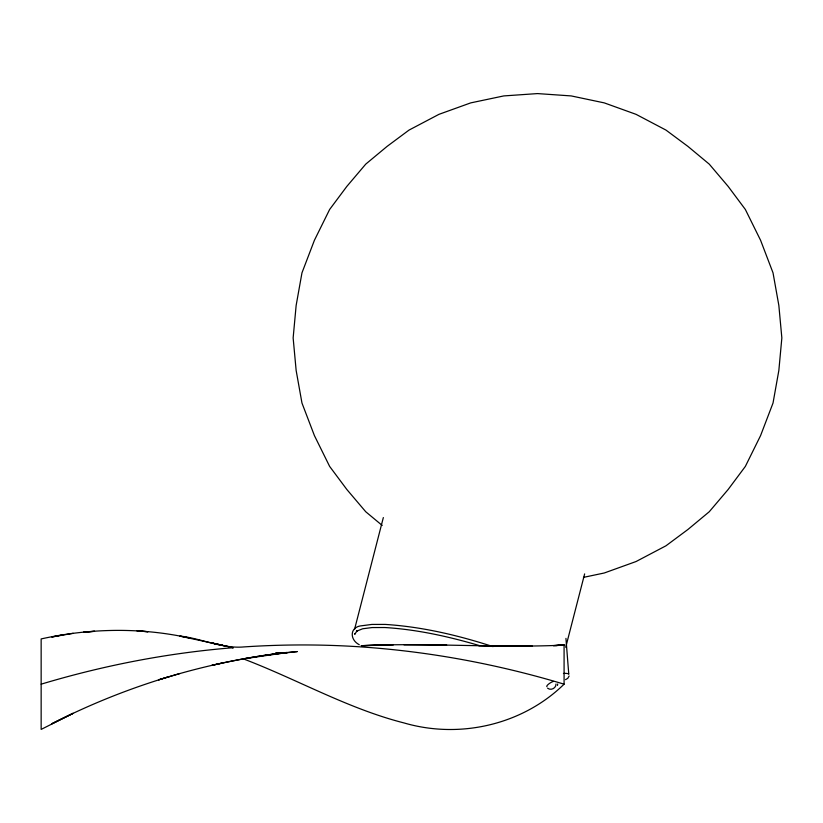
<?xml version="1.0" encoding="UTF-8"?>
<svg xmlns="http://www.w3.org/2000/svg" width="823" height="823" viewBox="0 0 823 823"><rect width="100%" height="100%" fill="white"/><g stroke="black" fill="none" stroke-linecap="round" stroke-linejoin="round"><path stroke-width="1.23" d="M556.009 684.047C556.194 688.223 550.721 690.919 547.562 688.141M355.022 633.504L354.713 634.338L357.141 630.768L356.421 631.272L362.634 628.782L372.13 627.558L384.845 627.527C416.88 629.461 448.401 636.467 479.12 645.499M354.507 629.544L383.343 517.564M565.73 647.31L584.639 573.898M569.125 676.012L567.757 678.347L565.514 679.654M557.48 685.425L557.696 683.995M393.332 644.893L361.318 645.685C428.886 642.506 496.526 648.318 564.084 645.098L553.406 645.633L564.084 644.965L564.084 684.17C522.379 724.919 459.656 739.188 404 722.933C348.026 708.706 297.597 679.551 243.917 659.089M286.61 652.464C204.896 661.877 125.034 686.331 51.818 723.767L73.165 713.294L41.15 729.415L41.15 638.926C86.621 628.895 134.067 627.404 179.887 636.045C201.419 638.453 222.169 648.905 243.917 646.919C265.232 645.499 286.589 644.841 307.956 644.965C394.649 645.438 481.105 659.223 564.084 684.17M169.219 676.588L158.541 679.849L179.887 673.523M41.15 684.17C103.688 665.395 168.139 652.886 233.248 647.711L211.902 642.979L233.248 647.752M222.58 662.978L211.902 665.334C240.049 659.079 268.504 653.832 297.278 651.59L265.263 655.221M583.456 577.376L604.267 572.993L636.056 561.533L665.961 545.803L687.935 529.477L709.251 511.752L728.139 489.5L745.36 466.404L760.586 435.583L773.023 403.044L778.846 370.463L781.85 337.944L778.846 305.426L773.023 272.845L760.586 240.295L745.36 209.474L728.139 186.389L709.251 164.137L687.935 146.412L665.961 130.085L636.056 114.346L604.267 102.885L571.203 95.921L537.501 93.585L503.789 95.921L470.725 102.885L438.937 114.346L409.031 130.085L387.067 146.412L365.741 164.137L346.853 186.389L329.632 209.474L314.407 240.295L301.969 272.845L296.146 305.426L293.142 337.944L296.146 370.463L301.969 403.044L314.407 435.583L329.632 466.404L346.853 489.5L365.741 511.752L382.211 525.444M62.497 634.945L51.818 636.992L73.165 633.309M243.917 658.781L286.61 652.577L275.931 653.39L286.61 652.69L281.867 652.927M275.931 653.575L286.61 652.618M555.782 645.623L564.084 644.965M382.654 645.078L361.318 645.674M281.867 652.989L286.61 652.845L275.931 653.225L286.61 653.123M404 644.79L446.694 645.026M190.555 638.123L179.887 636.117L222.58 645.325M493.028 646.621C458.072 635.274 421.942 626.745 385.185 624.42L371.883 624.431L362.007 625.727C349.724 626.54 349.281 639.574 359.26 644.718M565.936 638.391L568.775 674.232A4.701 1.183 -4.5 0 0 568.343 673.811M546.925 686.691A4.701 1.245 -32.5 0 1 548.571 684.108A4.701 1.245 -32.5 0 1 553.354 681.444M563.436 673.492A4.701 1.183 -4.5 0 1 567.263 673.512M567.592 673.574A4.701 1.183 -4.5 0 1 567.88 673.646M94.511 631.334L83.843 632.157L94.511 631.334M286.61 652.968L275.931 653.164L286.61 652.968M532.07 646.189L478.708 645.613L532.07 646.189M147.873 631.704L137.194 630.922L147.873 631.704"/></g></svg>
